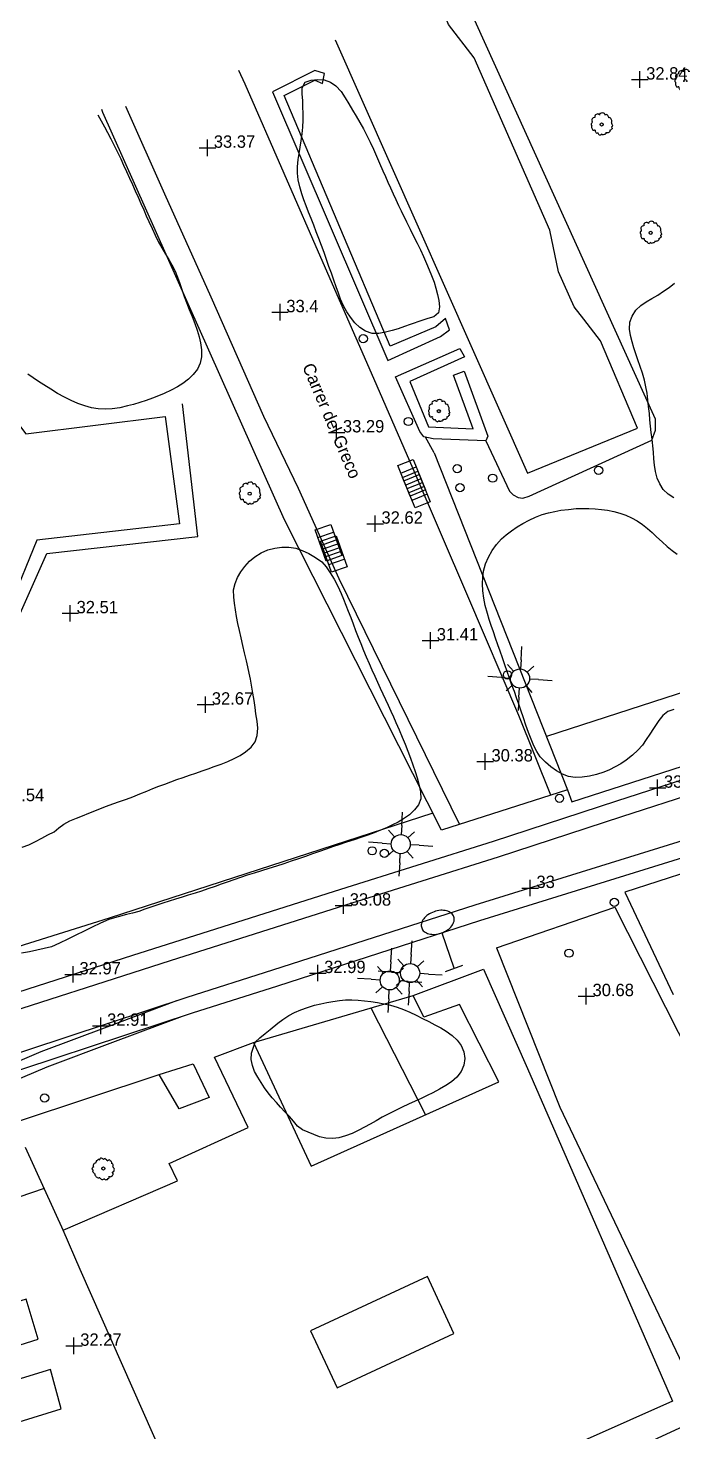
# Model space of a CAD drawing. Extents: x 471511 to 473316, y 4381952 to 4383346.
# Drawn here: x 473093.8 to 473132.9, y 4383208.3 to 4383293.4 of the extents above; entities that cross this region are included whole.
import ezdxf
from ezdxf.enums import TextEntityAlignment as Align

# ---------------------------------------------------------------- set-up
doc = ezdxf.new("R2010")
doc.units = 0
doc.header["$LTSCALE"] = 4
doc.header["$MEASUREMENT"] = 0
doc.header["$PDMODE"] = 2
doc.header["$PDSIZE"] = 0.5
doc.layers.get('0').update_dxf_attribs({"linetype": 'CONTINUOUS'})
for name, color, linetype in [('222', 7, 'CONTINUOUS'), ('241', 12, 'CONTINUOUS'), ('400', 7, 'CONTINUOUS'), ('410', 201, 'CONTINUOUS'), ('411', 12, 'CONTINUOUS'), ('420', 7, 'CONTINUOUS'), ('437', 250, 'CONTINUOUS'), ('451', 5, 'CONTINUOUS'), ('505', 60, 'CONTINUOUS'), ('506', 60, 'CONTINUOUS'), ('7101', 7, 'CONTINUOUS'), ('7400', 2, 'CONTINUOUS'), ('7403', 1, 'CONTINUOUS'), ('7435', 7, 'CONTINUOUS'), ('7440', 7, 'CONTINUOUS'), ('7515', 53, 'CONTINUOUS'), ('7516', 7, 'CONTINUOUS'), ('8405', 7, 'CONTINUOUS')]:
    doc.layers.add(name, color=color, linetype=linetype)

# ---------------------------------------------------------------- blocks, each defined once
blk = doc.blocks.new('ARBOL')
at = {"color": 3}
for p, q in [((-1.26, 0.07), (-1.27, -0.01)), ((-1.23, 0.15), (-1.26, 0.07)), ((-1.17, 0.24), (-1.23, 0.15)), ((-1.18, 0.48), (-1.21, 0.39)), ((-1.21, 0.39), (-1.2, 0.31)), ((-1.2, 0.31), (-1.16, 0.22)), ((-1.11, 0.55), (-1.18, 0.48)), ((-1.03, 0.59), (-1.11, 0.55)), ((-1.01, 0.67), (-1.03, 0.59)), ((-0.96, 0.76), (-1.01, 0.67)), ((-0.92, 0.97), (-0.96, 0.88)), ((-0.96, 0.88), (-0.96, 0.7)), ((-0.85, 1.04), (-0.92, 0.97)), ((-0.77, 1.08), (-0.85, 1.04)), ((-0.7, 1.09), (-0.77, 1.08)), ((-0.5, 1.09), (-0.7, 1.09)), ((-0.49, 1.11), (-0.5, 1.08)), ((-0.46, 1.23), (-0.49, 1.11)), ((-0.38, 1.32), (-0.46, 1.23)), ((-0.31, 1.35), (-0.38, 1.32)), ((-0.23, 1.36), (-0.31, 1.35)), ((-0.11, 1.36), (-0.23, 1.36)), ((0, 1.35), (-0.11, 1.36)), ((0.07, 1.26), (0, 1.35)), ((0.12, 1.18), (0.07, 1.26)), ((0.17, 1.25), (0.12, 1.16)), ((0.12, 1.16), (0.12, 1.16)), ((0.24, 1.31), (0.17, 1.25)), ((0.32, 1.32), (0.24, 1.31)), ((0.39, 1.31), (0.32, 1.32)), ((0.55, 1.31), (0.39, 1.31)), ((0.62, 1.26), (0.55, 1.31)), ((0.7, 1.22), (0.62, 1.26)), ((0.76, 1.14), (0.7, 1.22)), ((0.77, 0.97), (0.7, 0.98)), ((0.77, 1.05), (0.76, 1.14)), ((0.77, 0.97), (0.77, 1.05)), ((0.86, 0.95), (0.77, 0.97)), ((0.96, 0.93), (0.86, 0.95)), ((1.03, 0.87), (0.96, 0.93)), ((1.07, 0.79), (1.03, 0.87)), ((1.08, 0.7), (1.07, 0.79)), ((1.1, 0.49), (1.07, 0.51)), ((1.08, 0.6), (1.08, 0.7)), ((1.09, 0.52), (1.08, 0.6)), ((1.17, 0.48), (1.1, 0.49)), ((1.25, 0.41), (1.17, 0.48)), ((1.29, 0.32), (1.25, 0.41)), ((1.3, 0.24), (1.29, 0.32)), ((1.3, 0.15), (1.3, 0.24)), ((1.31, 0.06), (1.3, 0.15)), ((1.31, -0.03), (1.31, 0.06)), ((-1.27, -0.01), (-1.26, -0.13)), ((-1.26, -0.13), (-1.26, -0.21)), ((-1.26, -0.21), (-1.23, -0.3)), ((-1.23, -0.3), (-1.16, -0.32)), ((-1.16, -0.32), (-1.08, -0.34)), ((-1.08, -0.34), (-1.01, -0.35)), ((-1.01, -0.35), (-0.95, -0.35)), ((-0.96, -0.38), (-1.01, -0.49)), ((-1.01, -0.49), (-1, -0.58)), ((-1, -0.58), (-0.96, -0.66)), ((-0.96, -0.66), (-0.96, -0.74)), ((-0.96, -0.74), (-0.88, -0.8)), ((-0.88, -0.8), (-0.8, -0.81)), ((-0.8, -0.81), (-0.72, -0.81)), ((-0.76, -0.81), (-0.75, -0.9)), ((-0.75, -0.9), (-0.73, -0.98)), ((-0.73, -0.98), (-0.68, -1.07)), ((-0.68, -1.07), (-0.61, -1.15)), ((-0.61, -1.15), (-0.53, -1.14)), ((-0.53, -1.14), (-0.45, -1.12)), ((-0.45, -1.12), (-0.37, -1.07)), ((-0.37, -1.05), (-0.37, -1.15)), ((-0.37, -1.15), (-0.27, -1.21)), ((-0.27, -1.21), (-0.19, -1.22)), ((-0.19, -1.22), (-0.07, -1.22)), ((-0.07, -1.22), (0.01, -1.25)), ((0.01, -1.25), (0.08, -1.22)), ((0.08, -1.22), (0.16, -1.16)), ((0.16, -1.16), (0.18, -1.08)), ((0.18, -1.11), (0.25, -1.15)), ((0.25, -1.15), (0.32, -1.16)), ((0.32, -1.16), (0.4, -1.16)), ((0.4, -1.16), (0.47, -1.18)), ((0.47, -1.18), (0.55, -1.16)), ((0.55, -1.16), (0.62, -1.14)), ((0.62, -1.14), (0.7, -1.09)), ((0.7, -1.09), (0.75, -0.93)), ((0.78, -0.99), (0.74, -0.96)), ((0.85, -0.98), (0.78, -0.99)), ((0.93, -0.93), (0.85, -0.98)), ((1.02, -0.92), (0.93, -0.93)), ((1.06, -0.69), (0.98, -0.69)), ((1.06, -0.85), (1.02, -0.92)), ((1.03, -0.69), (1.05, -0.77)), ((1.05, -0.77), (1.06, -0.85)), ((1.13, -0.65), (1.06, -0.69)), ((1.2, -0.61), (1.13, -0.65)), ((1.2, -0.21), (1.27, -0.14)), ((1.2, -0.6), (1.21, -0.59)), ((1.22, -0.31), (1.21, -0.23)), ((1.21, -0.41), (1.22, -0.31)), ((1.21, -0.51), (1.21, -0.41)), ((1.21, -0.59), (1.21, -0.51)), ((1.27, -0.14), (1.31, -0.03))]:
    blk.add_line(p, q, dxfattribs=at)
at = {"color": 25}
blk.add_circle((0, 0), 0.19, dxfattribs=at)
blk = doc.blocks.new('MOJON')
blk.add_circle((0, 0), 0.25)
blk = doc.blocks.new('FAROLA')
at = {"color": 7}
for p, q in [((0.43, 1.04), (0.75, 1.8)), ((-0.43, 1.04), (-0.22, 0.54)), ((0.43, 1.04), (0.22, 0.54)), ((-1.04, 0.43), (-1.8, 0.75)), ((-1.04, 0.43), (-0.54, 0.22)), ((1.04, 0.43), (0.54, 0.22)), ((-1.04, -0.43), (-0.54, -0.22)), ((-0.43, -1.04), (-0.22, -0.54)), ((0.43, -1.04), (0.22, -0.54)), ((1.04, -0.43), (0.54, -0.22)), ((1.04, -0.43), (1.8, -0.75)), ((-0.43, -1.04), (-0.75, -1.8))]:
    blk.add_line(p, q, dxfattribs=at)
blk.add_circle((0, 0), 0.58, dxfattribs=at)
blk = doc.blocks.new('REJILLA')
at = {"color": 7}
for p, q in [((-0.5, 0.5), (-0.5, -0.5)), ((0.01, 0.5), (0.01, -0.5)), ((0.51, 0.5), (0.51, -0.5))]:
    blk.add_line(p, q, dxfattribs=at)
blk.add_lwpolyline([(-1, -0.5), (-1, 0.5), (1, 0.5), (1, -0.5)], close=True, dxfattribs=at)
blk = doc.blocks.new('STRAFIC')
at = {"color": 1}
blk.add_lwpolyline([(-0.03, 3.64, 0.07), (-0.44, 3.59, 0.08), (-0.76, 3.44, 0.11), (-0.99, 3.21, 0.14), (-1.06, 2.96, 0.14), (-0.99, 2.71, 0.11), (-0.76, 2.48, 0.08), (-0.44, 2.33, 0.07), (-0.03, 2.28, 0.07), (0.38, 2.33, 0.08), (0.7, 2.48, 0.11), (0.93, 2.71, 0.14), (1, 2.96, 0.14), (0.93, 3.21, 0.11), (0.7, 3.44, 0.08), (0.38, 3.59, 0.07)], format="xyb", close=True, dxfattribs=at)
for points in [[(0, 0), (0, 2.25)], [(-0.56, 0), (0.56, 0)]]:
    blk.add_lwpolyline(points, dxfattribs=at)
blk = doc.blocks.new('COTA')
at = {"color": 7}
blk.add_point((0, 0), dxfattribs=at)

msp = doc.modelspace()

# ---------------------------------------------------------------- linework, layer by layer
at = {"layer": '222'}
for points in [[(473100.153, 4383237.22, 32.97), (473112.769, 4383241.224, 33.078), (473122.021, 4383244.143, 33.064), (473129.503, 4383246.572, 33.209), (473143.398, 4383251.07, 33.078), (473155.05, 4383254.803, 33.049), (473167.369, 4383258.744, 33.078), (473178.653, 4383262.409, 33.151), (473191.202, 4383266.415, 33.202), (473202.771, 4383270.051, 33.187), (473214.207, 4383273.674, 33.202), (473226.004, 4383277.556, 33.202), (473236.039, 4383280.742, 33.26), (473244.97, 4383283.635, 33.144), (473255.337, 4383286.98, 33.057), (473266.651, 4383290.557, 32.97), (473276.835, 4383293.918, 33.042), (473284.346, 4383296.272, 33.013), (473296.595, 4383300.256, 33.144), (473301.653, 4383301.826, 33.166)], [(473102.449, 4383236.907, 32.97), (473113.07, 4383240.271, 33.078), (473122.326, 4383243.191, 33.064), (473129.811, 4383245.621, 33.209), (473143.704, 4383250.118, 33.078), (473155.355, 4383253.85, 33.049), (473167.676, 4383257.792, 33.078), (473178.959, 4383261.457, 33.151), (473191.504, 4383265.462, 33.202), (473203.072, 4383269.097, 33.187), (473214.514, 4383272.723, 33.202), (473226.312, 4383276.605, 33.202), (473236.344, 4383279.79, 33.26), (473245.277, 4383282.683, 33.144), (473255.641, 4383286.027, 33.057), (473266.958, 4383289.606, 32.97), (473277.141, 4383292.966, 33.042), (473284.651, 4383295.319, 33.013), (473296.898, 4383299.303, 33.144), (473301.987, 4383300.882, 33.167)], [(473302.819, 4383298.53, 33.192), (473296.534, 4383296.542, 33.064), (473281.938, 4383291.953, 33.165), (473255.549, 4383283.392, 33.194), (473240.401, 4383278.524, 33.158), (473227.054, 4383274.322, 33.238), (473214.237, 4383270.066, 33.187), (473199.824, 4383265.498, 33.144), (473183.55, 4383260.28, 33.202), (473166.882, 4383254.801, 33.245), (473150.862, 4383249.665, 33.042), (473134.371, 4383244.439, 32.97), (473120.888, 4383240.248, 33.013), (473108.632, 4383236.305, 32.984), (473103.439, 4383234.66, 32.954)], [(473303.153, 4383297.587, 33.193), (473296.835, 4383295.588, 33.064), (473282.243, 4383291.001, 33.165), (473255.856, 4383282.44, 33.194), (473240.704, 4383277.571, 33.158), (473227.362, 4383273.371, 33.238), (473214.545, 4383269.115, 33.187), (473200.128, 4383264.545, 33.144), (473183.859, 4383259.329, 33.202), (473167.191, 4383253.85, 33.245), (473151.165, 4383248.713, 33.042), (473134.671, 4383243.485, 32.97), (473121.189, 4383239.295, 33.013), (473108.936, 4383235.352, 32.984), (473103.752, 4383233.71, 32.954)], [(472815.189, 4383103.31, 32.518), (472820.44, 4383107.182, 32.453), (472833.226, 4383116.214, 32.563), (472844.002, 4383123.513, 32.672), (472856.458, 4383131.572, 32.61), (472870.294, 4383140.259, 32.641), (472885.583, 4383149.289, 32.727), (472903.059, 4383159.114, 32.704), (472919.701, 4383167.943, 32.75), (472942.902, 4383179.392, 32.837), (472966.181, 4383189.915, 32.782), (472988.746, 4383199.301, 32.829), (473016.248, 4383209.621, 32.797), (473040.034, 4383217.673, 32.86), (473065.823, 4383226.123, 32.891), (473090.283, 4383234.048, 32.97), (473100.153, 4383237.22, 32.97)], [(472815.832, 4383102.542, 32.517), (472821.025, 4383106.371, 32.453), (472833.795, 4383115.391, 32.562), (472844.554, 4383122.68, 32.672), (472856.995, 4383130.729, 32.61), (472870.814, 4383139.405, 32.641), (472886.082, 4383148.422, 32.727), (472903.539, 4383158.237, 32.704), (472920.157, 4383167.053, 32.751), (472943.329, 4383178.488, 32.837), (472966.579, 4383188.997, 32.782), (472989.113, 4383198.371, 32.829), (473016.584, 4383208.679, 32.797), (473040.35, 4383216.724, 32.86), (473066.132, 4383225.172, 32.891), (473090.59, 4383233.096, 32.97), (473102.449, 4383236.907, 32.97)], [(473103.439, 4383234.66, 32.954), (473088.982, 4383229.896, 32.829), (473081.053, 4383227.431, 32.938), (473067.068, 4383222.928, 32.829), (473051.401, 4383217.837, 32.891), (473036.984, 4383213.058, 32.891), (473016.232, 4383205.976, 32.75), (472996.513, 4383198.642, 32.79), (472977.567, 4383191.102, 32.758), (472955.586, 4383181.467, 32.68), (472933.17, 4383170.871, 32.68), (472916.952, 4383162.593, 32.657), (472899.552, 4383153.194, 32.476), (472879.884, 4383142.082, 32.57), (472865.208, 4383133.066, 32.57), (472854.998, 4383126.517, 32.539), (472844.4, 4383119.644, 32.492), (472834.597, 4383112.974, 32.555), (472823.295, 4383104.936, 32.445), (472817.458, 4383100.596, 32.418)], [(473102.801, 4383234.45, 32.949), (473098.574, 4383232.855, 32.902), (473094.579, 4383231.356, 32.886), (473090.773, 4383229.755, 32.886), (473085.257, 4383227.308, 32.839), (473079.068, 4383224.563, 32.902), (473072.507, 4383221.449, 32.855), (473066.258, 4383218.539, 32.855), (473060.124, 4383215.65, 32.839), (473055.166, 4383213.259, 32.745), (473051.768, 4383211.84, 32.761), (473047.771, 4383210.233, 32.667), (473038.894, 4383207.103, 32.635), (473034.239, 4383205.228, 32.573), (473030.212, 4383203.205, 32.573), (473025.388, 4383200.595, 32.526), (473018.535, 4383196.456, 32.51), (473012.698, 4383192.74, 32.526), (473007.278, 4383189.435, 32.508)], [(473103.752, 4383233.71, 32.954), (473089.287, 4383228.943, 32.829), (473081.355, 4383226.478, 32.938), (473067.375, 4383221.976, 32.829), (473051.713, 4383216.887, 32.891), (473037.303, 4383212.11, 32.891), (473016.568, 4383205.034, 32.751), (472996.872, 4383197.709, 32.79), (472977.952, 4383190.179, 32.758), (472956.001, 4383180.556, 32.68), (472933.611, 4383169.973, 32.68), (472917.417, 4383161.708, 32.656), (472900.036, 4383152.319, 32.476), (472880.392, 4383141.22, 32.57), (472865.74, 4383132.219, 32.57), (472855.54, 4383125.676, 32.539), (472844.954, 4383118.811, 32.492), (472835.168, 4383112.153, 32.555), (472823.883, 4383104.127, 32.445), (472818.101, 4383099.827, 32.418)], [(473103.154, 4383233.514, 32.949), (473098.926, 4383231.919, 32.902), (473094.949, 4383230.427, 32.886), (473091.169, 4383228.837, 32.886), (473085.662, 4383226.394, 32.839), (473079.485, 4383223.654, 32.901), (473072.932, 4383220.544, 32.855), (473066.682, 4383217.633, 32.855), (473060.555, 4383214.748, 32.839), (473055.576, 4383212.347, 32.745), (473052.147, 4383210.915, 32.761), (473048.124, 4383209.297, 32.667), (473039.247, 4383206.167, 32.635), (473034.651, 4383204.316, 32.573), (473030.675, 4383202.318, 32.573), (473025.884, 4383199.726, 32.526), (473019.062, 4383195.606, 32.51), (473013.227, 4383191.891, 32.526), (473007.799, 4383188.581, 32.508)]]:
    msp.add_polyline3d(points, dxfattribs=at)
at = {"layer": '241'}
for points in [[(473126.524, 4383247.252, 33.146), (473118.874, 4383244.801, 33.102)], [(473122.215, 4383237.664, 32.928), (473129.379, 4383240.142, 32.914)]]:
    msp.add_polyline3d(points, dxfattribs=at)
at = {"layer": '400'}
for points in [[(473112.432, 4383292.718, 44.897), (473124.091, 4383266.456, 44.963), (473130.755, 4383269.171, 44.789), (473128.526, 4383274.48, 44.891), (473127.512, 4383275.782, 44.963), (473126.93, 4383276.525, 44.963), (473125.965, 4383278.661, 44.963), (473125.45, 4383281.19, 44.963), (473120.863, 4383291.639, 44.92), (473119.308, 4383293.646, 44.92), (473118.852, 4383294.743, 44.92)], [(473085.006, 4383284.068, 50.283), (473088.787, 4383275.297, 50.306), (473093.676, 4383268.831, 50.364), (473102.118, 4383269.885, 50.364), (473102.997, 4383263.375, 50.364), (473094.337, 4383262.383, 50.256), (473091.123, 4383254.542, 50.299), (473085.122, 4383257.06, 50.415), (473088.558, 4383264.883, 50.43), (473088.381, 4383265.319, 50.43), (473082.875, 4383272.47, 50.43), (473082.196, 4383272.147, 50.43), (473079.967, 4383277.11, 50.43), (473079.494, 4383279.571, 50.444), (473079.344, 4383280.02, 50.357), (473078.82, 4383281.36, 50.372), (473078.404, 4383281.986, 50.395)], [(473107.479, 4383231.924, 34.675), (473110.976, 4383224.422, 33.994), (473122.344, 4383229.545, 33.791), (473119.968, 4383234.234, 34.088), (473117.804, 4383233.468, 33.759), (473117.16, 4383234.779, 34.151), (473121.424, 4383236.37, 34.323), (473124.084, 4383230.347, 49.576), (473132.891, 4383210.181, 49.717), (473122.348, 4383205.496, 49.592)], [(473122.348, 4383205.496, 49.826), (473105.893, 4383197.995, 49.826), (473096.958, 4383218.166, 49.913), (473095.933, 4383220.548, 35.333), (473102.877, 4383223.535, 34.237), (473102.369, 4383224.583, 34.033), (473107.147, 4383226.774, 34.112), (473105.118, 4383231.037, 34.746), (473107.479, 4383231.924, 34.809)]]:
    msp.add_polyline3d(points, dxfattribs=at)
msp.add_polyline3d([(473101.756, 4383229.985, 34.856), (473103.812, 4383230.625, 34.73), (473104.786, 4383228.602, 34.26), (473102.972, 4383227.897, 34.041)], close=True, dxfattribs=at)
at = {"layer": '410'}
for points in [[(473118.346, 4383245.843, 33.981), (473098.715, 4383239.476, 34.126), (473088.328, 4383236.217, 34.253), (473068.52, 4383229.857, 34.775), (473041.725, 4383221.392, 35.326), (473009.59, 4383210.28, 35.5), (472985.69, 4383201.297, 35.856), (472951.9, 4383186.54, 35.392), (472907.039, 4383164.203, 34.71), (472905.953, 4383163.689, 34.667)], [(473107.479, 4383231.924, 35.169), (473117.16, 4383234.779, 33.806)], [(473114.59, 4383234.021, 34.292), (473117.915, 4383227.549, 34.088)], [(473093.168, 4383227.147, 35.31), (473101.759, 4383229.986, 34.856)], [(473095.95, 4383220.509, 35.513), (473093.645, 4383225.568, 35.419)], [(473094.783, 4383223.069, 33.807), (473075.563, 4383216.506, 33.821), (473051.377, 4383208.564, 33.763), (473050.963, 4383209.695, 33.865)]]:
    msp.add_polyline3d(points, dxfattribs=at)
at = {"layer": '411'}
for points in [[(473121.563, 4383268.399, 32.841), (473122.994, 4383265.359, 32.899), (473123.23, 4383265.141, 32.943), (473123.521, 4383264.975, 32.943), (473123.818, 4383264.926, 32.943), (473124.192, 4383265.05, 32.943), (473131.633, 4383268.442, 32.914), (473131.852, 4383269.065, 32.928), (473131.859, 4383269.713, 32.972), (473120.304, 4383295.2, 32.972)], [(473125.497, 4383246.923, 29.944), (473123.564, 4383251.759, 30.42), (473120.464, 4383258.998, 31.594), (473117.164, 4383266.702, 32.914), (473114.782, 4383272.183, 33.624), (473111.694, 4383279.211, 33.436), (473106.963, 4383290.03, 33.457), (473106.581, 4383290.872, 33.419)], [(473099.723, 4383288.71, 33.465), (473102.087, 4383283.384, 33.45), (473104.88, 4383277.147, 33.443), (473108.089, 4383269.912, 33.472), (473110.185, 4383265.548, 33.131), (473112.642, 4383260.063, 32.268), (473119.978, 4383245.154, 30.085)], [(473109.348, 4383263.628, 33.008), (473098.347, 4383288.311, 33.465), (473098.273, 4383288.506, 33.465)], [(473076.886, 4383281.507, 31.781), (473081.763, 4383270.509, 31.768), (473082.554, 4383270.902, 31.768), (473087.014, 4383264.958, 31.768), (473083.838, 4383257.112, 31.899), (473084.11, 4383257.02, 31.899), (473083.916, 4383256.59, 31.899), (473091.546, 4383253.163, 32.899), (473091.664, 4383253.389, 32.899), (473091.643, 4383253.624, 32.899), (473091.532, 4383253.942, 32.899), (473094.941, 4383261.568, 32.754), (473104.102, 4383262.606, 32.885), (473103.176, 4383270.647, 32.972)], [(473118.438, 4383267.672, 32.979), (473117.912, 4383268.636, 33.008)], [(473126.05, 4383228.006, 32.421), (473135.768, 4383207.618, 32.181), (473152.133, 4383170.795, 31.719)], [(473106.671, 4383196.232, 32.199), (473133.601, 4383208.69, 32.236), (473137.863, 4383199.372, 32.221), (473110.798, 4383186.882, 32.199)]]:
    msp.add_polyline3d(points, dxfattribs=at)
at = {"layer": '420'}
msp.add_polyline3d([(473118.024, 4383217.747, 49.826), (473110.94, 4383214.453, 49.874), (473112.547, 4383210.998, 49.873), (473119.631, 4383214.292, 49.826)], close=True, dxfattribs=at)
at = {"layer": '437'}
for points in [[(473126.524, 4383247.252, 33.646), (473126.78, 4383246.519, 33.733), (473166.411, 4383259.287, 34.161), (473203.894, 4383271.469, 34.422), (473203.267, 4383273.265, 34.451), (473165.855, 4383260.995, 34.248)], [(473185.138, 4383256.534, 34.255), (473206.752, 4383263.694, 34.364), (473206.153, 4383265.512, 34.364), (473167.034, 4383252.888, 34.277), (473133.989, 4383242.336, 34.335), (473129.984, 4383241.042, 34.349), (473132.93, 4383234.833, 34.262)], [(473136.72, 4383254.205, 34.284), (473125.246, 4383250.478, 34.349)]]:
    msp.add_polyline3d(points, dxfattribs=at)
at = {"layer": '451'}
for points in [[(473118.438, 4383267.672, 33.501), (473126.524, 4383247.252, 33.146)], [(473118.874, 4383244.801, 33.102), (473109.348, 4383263.628, 33.001)], [(473129.379, 4383240.142, 32.914), (473133.995, 4383231.046, 32.334)], [(473122.215, 4383237.664, 32.928), (473126.05, 4383228.006, 32.421)]]:
    msp.add_polyline3d(points, dxfattribs=at)
for points in [[(473093.681, 4383216.368, 33.024), (473090.309, 4383215.31, 33.854), (473091.053, 4383212.89, 33.792), (473094.425, 4383213.948, 32.962)], [(473095.175, 4383212.108, 32.915), (473091.794, 4383211.067, 33.964), (473092.425, 4383208.67, 33.619), (473095.806, 4383209.711, 32.571)]]:
    msp.add_polyline3d(points, close=True, dxfattribs=at)
at = {"layer": '505'}
for points in [[(473116.986, 4383275.469, 37.104), (473116.627, 4383275.343, 37.104), (473116.241, 4383275.209, 37.104), (473115.88, 4383275.101, 37.104), (473115.471, 4383274.995, 37.104), (473115.078, 4383274.925, 37.104), (473114.675, 4383274.926, 37.104), (473114.268, 4383275.054, 37.104), (473113.922, 4383275.289, 37.104), (473113.628, 4383275.567, 37.104), (473113.35, 4383275.906, 37.104), (473113.134, 4383276.224, 37.104), (473112.935, 4383276.585, 37.104), (473112.757, 4383276.996, 37.104), (473112.622, 4383277.357, 37.104), (473112.49, 4383277.744, 37.104), (473112.351, 4383278.15, 37.104), (473112.205, 4383278.566, 37.104), (473112.054, 4383278.983, 37.104), (473111.902, 4383279.409, 37.104), (473111.752, 4383279.83, 37.104), (473111.596, 4383280.249, 37.104), (473111.443, 4383280.669, 37.104), (473111.285, 4383281.077, 37.104), (473111.127, 4383281.486, 37.104), (473110.969, 4383281.885, 37.104), (473110.81, 4383282.272, 37.104), (473110.663, 4383282.657, 37.104), (473110.52, 4383283.031, 37.104), (473110.401, 4383283.389, 37.104), (473110.276, 4383283.818, 37.104), (473110.185, 4383284.235, 37.104), (473110.141, 4383284.634, 37.104), (473110.137, 4383285.023, 37.104), (473110.179, 4383285.467, 37.104), (473110.243, 4383285.837, 37.104), (473110.304, 4383286.218, 37.104), (473110.367, 4383286.608, 37.104), (473110.419, 4383287.014, 37.104), (473110.462, 4383287.425, 37.104), (473110.484, 4383287.847, 37.104), (473110.483, 4383288.262, 37.104), (473110.476, 4383288.662, 37.104), (473110.458, 4383289.039, 37.104), (473110.436, 4383289.434, 37.104), (473110.437, 4383289.809, 37.104), (473110.6, 4383290.161, 37.104), (473110.963, 4383290.285, 37.104), (473111.36, 4383290.325, 37.104), (473111.753, 4383290.3, 37.104), (473112.154, 4383290.154, 37.104), (473112.475, 4383289.929, 37.104), (473112.784, 4383289.591, 37.104), (473113.043, 4383289.208, 37.104), (473113.259, 4383288.838, 37.104), (473113.482, 4383288.464, 37.104), (473113.707, 4383288.092, 37.104), (473113.929, 4383287.711, 37.104), (473114.146, 4383287.327, 37.104), (473114.356, 4383286.93, 37.104), (473114.551, 4383286.519, 37.104), (473114.743, 4383286.103, 37.104), (473114.93, 4383285.671, 37.104), (473115.123, 4383285.235, 37.104), (473115.32, 4383284.785, 37.104), (473115.474, 4383284.442, 37.104), (473115.627, 4383284.09, 37.104), (473115.786, 4383283.74, 37.104), (473115.941, 4383283.386, 37.104), (473116.101, 4383283.033, 37.104), (473116.262, 4383282.687, 37.104), (473116.421, 4383282.346, 37.104), (473116.751, 4383281.681, 37.104), (473116.972, 4383281.242, 37.104), (473117.187, 4383280.82, 37.104), (473117.401, 4383280.403, 37.104), (473117.601, 4383279.987, 37.104), (473117.794, 4383279.576, 37.104), (473117.972, 4383279.171, 37.104), (473118.137, 4383278.786, 37.104), (473118.28, 4383278.431, 37.104), (473118.429, 4383278.022, 37.104), (473118.537, 4383277.66, 37.104), (473118.63, 4383277.287, 37.104), (473118.709, 4383276.912, 37.14), (473118.751, 4383276.537, 37.22), (473118.695, 4383276.17, 37.278), (473118.413, 4383275.921, 37.278), (473118.044, 4383275.835, 37.278), (473117.69, 4383275.705, 37.307)], [(473107.568, 4383231.956, 34.48), (473107.861, 4383232.217, 34.48), (473108.193, 4383232.468, 34.48), (473108.489, 4383232.711, 34.48), (473108.942, 4383233.102, 34.48), (473109.264, 4383233.331, 34.48), (473109.621, 4383233.559, 34.48), (473109.957, 4383233.741, 34.48), (473110.337, 4383233.913, 34.48), (473110.752, 4383234.059, 34.48), (473111.185, 4383234.186, 34.48), (473111.55, 4383234.277, 34.48), (473111.919, 4383234.354, 34.48), (473112.296, 4383234.422, 34.48), (473112.682, 4383234.473, 34.48), (473113.057, 4383234.506, 34.48), (473113.441, 4383234.512, 34.48), (473113.828, 4383234.496, 34.48), (473114.21, 4383234.458, 34.48), (473114.6, 4383234.411, 34.48), (473114.99, 4383234.347, 34.48), (473115.387, 4383234.273, 34.48), (473115.785, 4383234.182, 34.48), (473116.181, 4383234.064, 34.48), (473116.567, 4383233.929, 34.48), (473116.957, 4383233.772, 34.48), (473117.338, 4383233.589, 34.48), (473117.722, 4383233.393, 34.48), (473118.106, 4383233.196, 34.48), (473118.477, 4383233.004, 34.48), (473118.832, 4383232.811, 34.48), (473119.159, 4383232.617, 34.48), (473119.532, 4383232.355, 34.48), (473119.835, 4383232.063, 34.48), (473120.066, 4383231.747, 34.48), (473120.239, 4383231.357, 34.48), (473120.289, 4383230.954, 34.48), (473120.224, 4383230.547, 34.48), (473120.063, 4383230.17, 34.48), (473119.815, 4383229.832, 34.48), (473119.477, 4383229.538, 34.48), (473119.137, 4383229.314, 34.48), (473118.763, 4383229.091, 34.48), (473118.355, 4383228.877, 34.48), (473118.009, 4383228.706, 34.48), (473117.649, 4383228.54, 34.48), (473117.272, 4383228.375, 34.48), (473116.882, 4383228.197, 34.48), (473116.482, 4383228.011, 34.48), (473116.077, 4383227.812, 34.48), (473115.674, 4383227.606, 34.48), (473115.282, 4383227.393, 34.48), (473114.906, 4383227.181, 34.48), (473114.551, 4383226.978, 34.48), (473114.207, 4383226.787, 34.48), (473113.869, 4383226.607, 34.48), (473113.453, 4383226.42, 34.48), (473113.048, 4383226.262, 34.48), (473112.654, 4383226.157, 34.48), (473112.28, 4383226.113, 34.48), (473111.866, 4383226.13, 34.48), (473111.486, 4383226.217, 34.487), (473111.126, 4383226.342, 34.542), (473110.782, 4383226.49, 34.675), (473110.446, 4383226.638, 34.793), (473110.136, 4383226.86, 34.801), (473109.897, 4383227.148, 34.73), (473109.658, 4383227.435, 34.699), (473109.396, 4383227.71, 34.699), (473109.117, 4383228.013, 34.793), (473108.873, 4383228.287, 34.887), (473108.605, 4383228.578, 34.887), (473108.36, 4383228.872, 34.84), (473108.137, 4383229.179, 34.785), (473107.936, 4383229.498, 34.746), (473107.73, 4383229.832, 34.746), (473107.541, 4383230.166, 34.746), (473107.411, 4383230.537, 34.746), (473107.342, 4383230.906, 34.793), (473107.357, 4383231.275, 34.887)]]:
    msp.add_polyline3d(points, close=True, dxfattribs=at)
for points in [[(473098.029, 4383288.175, 35.139), (473098.231, 4383287.818, 35.139), (473098.445, 4383287.442, 35.139), (473098.629, 4383287.101, 35.139), (473098.827, 4383286.727, 35.139), (473099.034, 4383286.32, 35.139), (473099.252, 4383285.871, 35.139), (473099.423, 4383285.513, 35.139), (473099.596, 4383285.131, 35.139), (473099.779, 4383284.741, 35.139), (473099.957, 4383284.345, 35.139), (473100.135, 4383283.95, 35.139), (473100.309, 4383283.559, 35.139), (473100.48, 4383283.173, 35.139), (473100.651, 4383282.79, 35.139), (473100.818, 4383282.419, 35.139), (473100.973, 4383282.061, 35.139), (473101.125, 4383281.715, 35.139), (473101.327, 4383281.276, 35.139), (473101.518, 4383280.869, 35.139), (473101.704, 4383280.498, 35.139), (473101.912, 4383280.104, 35.139), (473102.137, 4383279.724, 35.139), (473102.336, 4383279.401, 35.139), (473102.531, 4383279.079, 35.139), (473102.717, 4383278.705, 35.139), (473102.863, 4383278.341, 35.139), (473103.002, 4383277.941, 35.139), (473103.151, 4383277.514, 35.139), (473103.276, 4383277.158, 35.139), (473103.409, 4383276.802, 35.139), (473103.581, 4383276.371, 35.139), (473103.756, 4383275.94, 35.139), (473103.922, 4383275.519, 35.139), (473104.07, 4383275.113, 35.139), (473104.188, 4383274.721, 35.139), (473104.269, 4383274.35, 35.139), (473104.317, 4383273.921, 35.139), (473104.317, 4383273.51, 35.139), (473104.242, 4383273.118, 35.139), (473104.082, 4383272.758, 35.139), (473103.821, 4383272.424, 35.139), (473103.537, 4383272.153, 35.139), (473103.192, 4383271.894, 35.139), (473102.864, 4383271.687, 35.139), (473102.49, 4383271.483, 35.139), (473102.063, 4383271.282, 35.139), (473101.719, 4383271.131, 35.139), (473101.35, 4383270.993, 35.139), (473100.973, 4383270.858, 35.139), (473100.586, 4383270.735, 35.139), (473100.208, 4383270.621, 35.139), (473099.84, 4383270.523, 35.139), (473099.363, 4383270.418, 35.139), (473098.908, 4383270.351, 35.139), (473098.473, 4383270.329, 35.139), (473098.054, 4383270.351, 35.139), (473097.646, 4383270.418, 35.139), (473097.239, 4383270.53, 35.139), (473096.832, 4383270.674, 35.139), (473096.423, 4383270.85, 35.139), (473096.017, 4383271.056, 35.154), (473095.6, 4383271.282, 35.154), (473095.182, 4383271.535, 35.161), (473094.761, 4383271.8, 35.168), (473094.439, 4383272.01, 35.168), (473094.114, 4383272.228, 35.168), (473093.795, 4383272.448, 35.168)], [(473132.963, 4383264.944, 40.203), (473132.617, 4383265.179, 40.203), (473132.326, 4383265.465, 40.203), (473132.113, 4383265.793, 40.203), (473131.957, 4383266.153, 40.203), (473131.861, 4383266.54, 40.203), (473131.795, 4383266.932, 40.203), (473131.759, 4383267.325, 40.196), (473131.73, 4383267.717, 40.189), (473131.687, 4383268.114, 40.189), (473131.647, 4383268.508, 40.189), (473131.6, 4383268.907, 40.189), (473131.556, 4383269.297, 40.189), (473131.514, 4383269.681, 40.189), (473131.481, 4383270.057, 40.189), (473131.439, 4383270.485, 40.189), (473131.392, 4383270.901, 40.189), (473131.342, 4383271.299, 40.189), (473131.275, 4383271.675, 40.189), (473131.18, 4383272.096, 40.189), (473131.064, 4383272.507, 40.189), (473130.932, 4383272.913, 40.189), (473130.787, 4383273.326, 40.189), (473130.661, 4383273.687, 40.189), (473130.54, 4383274.051, 40.189), (473130.432, 4383274.412, 40.189), (473130.33, 4383274.794, 40.189), (473130.273, 4383275.186, 40.189), (473130.3, 4383275.601, 40.174), (473130.43, 4383275.966, 40.174), (473130.667, 4383276.325, 40.174), (473130.957, 4383276.623, 40.174), (473131.287, 4383276.837, 40.174), (473131.635, 4383277.038, 40.174), (473131.986, 4383277.247, 40.174), (473132.337, 4383277.474, 40.174), (473132.673, 4383277.708, 40.174), (473133.001, 4383277.964, 40.174)], [(473132.959, 4383252.115, 40.034), (473132.599, 4383252.002, 39.933), (473132.3, 4383251.759, 39.882), (473132.054, 4383251.461, 39.86), (473131.723, 4383250.968, 39.86), (473131.518, 4383250.629, 39.86), (473131.297, 4383250.294, 39.853), (473131.056, 4383249.964, 39.846), (473130.778, 4383249.645, 39.846), (473130.451, 4383249.341, 39.846), (473130.079, 4383249.051, 39.846), (473129.753, 4383248.833, 39.846), (473129.415, 4383248.638, 39.846), (473129.069, 4383248.468, 39.846), (473128.718, 4383248.321, 39.846), (473128.283, 4383248.178, 39.831), (473127.846, 4383248.074, 39.81), (473127.414, 4383248.009, 39.744), (473126.992, 4383247.994, 39.665), (473126.588, 4383248.053, 39.585), (473126.206, 4383248.196, 39.512), (473125.847, 4383248.396, 39.454), (473125.504, 4383248.648, 39.418), (473125.174, 4383248.935, 39.382), (473124.861, 4383249.249, 39.36), (473124.656, 4383249.571, 39.36), (473124.472, 4383249.924, 39.36), (473124.305, 4383250.315, 39.36), (473124.148, 4383250.727, 39.317), (473123.995, 4383251.165, 39.259), (473123.846, 4383251.61, 39.172), (473123.689, 4383252.078, 39.099), (473123.561, 4383252.442, 39.056), (473123.43, 4383252.817, 39.012), (473123.295, 4383253.206, 38.976), (473123.149, 4383253.604, 38.94), (473123.007, 4383254.011, 38.911), (473122.863, 4383254.425, 38.882), (473122.719, 4383254.836, 38.86), (473122.576, 4383255.246, 38.838), (473122.435, 4383255.649, 38.816), (473122.296, 4383256.046, 38.795), (473122.159, 4383256.44, 38.773), (473122.023, 4383256.829, 38.751), (473121.894, 4383257.207, 38.715), (473121.772, 4383257.583, 38.693), (473121.656, 4383257.948, 38.679), (473121.528, 4383258.422, 38.664), (473121.436, 4383258.878, 38.679), (473121.377, 4383259.319, 38.686), (473121.359, 4383259.739, 38.693), (473121.377, 4383260.136, 38.693), (473121.432, 4383260.508, 38.671), (473121.549, 4383260.946, 38.606), (473121.723, 4383261.363, 38.512), (473121.943, 4383261.753, 38.418), (473122.208, 4383262.119, 38.352), (473122.518, 4383262.464, 38.316), (473122.799, 4383262.715, 38.287), (473123.113, 4383262.96, 38.273), (473123.458, 4383263.185, 38.258), (473123.818, 4383263.403, 38.244), (473124.197, 4383263.603, 38.229), (473124.583, 4383263.781, 38.229), (473124.977, 4383263.937, 38.229), (473125.366, 4383264.045, 38.229), (473125.748, 4383264.13, 38.222), (473126.121, 4383264.198, 38.207), (473126.574, 4383264.255, 38.171), (473127.035, 4383264.297, 38.128), (473127.416, 4383264.307, 38.07), (473127.804, 4383264.304, 38.026), (473128.191, 4383264.286, 37.99), (473128.572, 4383264.25, 37.961), (473128.95, 4383264.198, 37.932), (473129.323, 4383264.125, 37.917), (473129.688, 4383264.028, 37.91), (473130.049, 4383263.902, 37.896), (473130.397, 4383263.748, 37.888), (473130.739, 4383263.56, 37.874), (473131.056, 4383263.339, 37.867), (473131.361, 4383263.101, 37.867), (473131.649, 4383262.849, 37.867), (473131.923, 4383262.591, 37.867), (473132.252, 4383262.282, 37.867), (473132.564, 4383262.004, 37.867), (473132.867, 4383261.753, 37.867), (473133.169, 4383261.53, 37.867)], [(473093.456, 4383243.78, 35.279), (473093.858, 4383243.914, 35.279), (473094.253, 4383244.106, 35.279), (473094.647, 4383244.32, 35.279), (473095.004, 4383244.512, 35.279), (473095.381, 4383244.706, 35.279), (473095.671, 4383244.949, 35.264), (473095.982, 4383245.174, 35.264), (473096.345, 4383245.375, 35.264), (473096.734, 4383245.529, 35.264), (473097.099, 4383245.663, 35.264), (473097.497, 4383245.823, 35.279), (473097.85, 4383245.974, 35.279), (473098.203, 4383246.125, 35.279), (473098.569, 4383246.262, 35.279), (473098.95, 4383246.395, 35.279), (473099.352, 4383246.536, 35.279), (473099.78, 4383246.685, 35.279), (473100.158, 4383246.824, 35.279), (473100.574, 4383246.996, 35.279), (473101.006, 4383247.175, 35.264), (473101.364, 4383247.321, 35.242), (473101.726, 4383247.463, 35.213), (473102.092, 4383247.601, 35.184), (473102.46, 4383247.735, 35.17), (473102.835, 4383247.866, 35.163), (473103.213, 4383247.998, 35.148), (473103.596, 4383248.132, 35.148), (473103.98, 4383248.266, 35.148), (473104.363, 4383248.4, 35.155), (473104.732, 4383248.529, 35.148), (473105.097, 4383248.656, 35.148), (473105.525, 4383248.812, 35.148), (473105.924, 4383248.97, 35.148), (473106.301, 4383249.139, 35.148), (473106.667, 4383249.331, 35.148), (473106.994, 4383249.546, 35.148), (473107.33, 4383249.836, 35.148), (473107.571, 4383250.166, 35.148), (473107.701, 4383250.549, 35.148), (473107.729, 4383250.995, 35.148), (473107.689, 4383251.408, 35.148), (473107.623, 4383251.861, 35.148), (473107.568, 4383252.248, 35.148), (473107.507, 4383252.669, 35.148), (473107.437, 4383253.117, 35.148), (473107.358, 4383253.587, 35.148), (473107.287, 4383253.959, 35.148), (473107.21, 4383254.328, 35.148), (473107.133, 4383254.698, 35.148), (473107.046, 4383255.063, 35.148), (473106.932, 4383255.546, 35.148), (473106.827, 4383256.007, 35.148), (473106.723, 4383256.462, 35.148), (473106.625, 4383256.901, 35.148), (473106.536, 4383257.33, 35.148), (473106.449, 4383257.755, 35.148), (473106.379, 4383258.167, 35.148), (473106.32, 4383258.564, 35.134), (473106.282, 4383258.937, 35.119), (473106.262, 4383259.382, 35.097), (473106.37, 4383259.767, 35.119), (473106.513, 4383260.121, 35.126), (473106.713, 4383260.464, 35.126), (473106.953, 4383260.797, 35.097), (473107.239, 4383261.106, 35.076), (473107.565, 4383261.385, 35.054), (473107.937, 4383261.62, 35.054), (473108.344, 4383261.793, 35.054), (473108.772, 4383261.905, 35.054), (473109.198, 4383261.968, 35.054), (473109.62, 4383261.965, 35.054), (473110.034, 4383261.898, 35.054), (473110.434, 4383261.764, 35.054), (473110.835, 4383261.575, 35.054), (473111.229, 4383261.344, 35.054), (473111.61, 4383261.078, 35.054), (473111.886, 4383260.772, 35.054), (473112.134, 4383260.414, 35.054), (473112.369, 4383260.023, 35.054), (473112.583, 4383259.603, 35.054), (473112.789, 4383259.155, 35.054), (473112.938, 4383258.808, 35.054), (473113.081, 4383258.443, 35.054), (473113.225, 4383258.073, 35.054), (473113.374, 4383257.692, 35.054), (473113.523, 4383257.31, 35.054), (473113.669, 4383256.916, 35.054), (473113.826, 4383256.513, 35.054), (473113.984, 4383256.114, 35.054), (473114.151, 4383255.705, 35.054), (473114.318, 4383255.306, 35.054), (473114.485, 4383254.907, 35.054), (473114.656, 4383254.524, 35.054), (473114.824, 4383254.146, 35.054), (473114.991, 4383253.784, 35.054), (473115.158, 4383253.421, 35.054), (473115.324, 4383253.068, 35.054), (473115.483, 4383252.718, 35.054), (473115.647, 4383252.373, 35.054), (473115.805, 4383252.025, 35.054), (473115.959, 4383251.683, 35.054), (473116.107, 4383251.338, 35.054), (473116.3, 4383250.89, 35.054), (473116.492, 4383250.447, 35.054), (473116.669, 4383250.011, 35.054), (473116.834, 4383249.589, 35.054), (473116.994, 4383249.166, 35.054), (473117.143, 4383248.757, 35.054), (473117.277, 4383248.356, 35.054), (473117.395, 4383247.967, 35.054), (473117.503, 4383247.587, 35.054), (473117.593, 4383247.136, 35.054), (473117.622, 4383246.701, 35.054), (473117.48, 4383246.344, 35.054), (473117.245, 4383246.031, 35.054), (473116.934, 4383245.741, 35.054), (473116.574, 4383245.48, 35.054), (473116.25, 4383245.29, 35.054), (473115.899, 4383245.116, 35.054), (473115.54, 4383244.95, 35.054), (473115.168, 4383244.793, 35.054), (473114.789, 4383244.645, 35.054), (473114.402, 4383244.504, 35.054), (473113.993, 4383244.364, 35.054), (473113.573, 4383244.223, 35.054), (473113.124, 4383244.073, 35.054), (473112.649, 4383243.913, 35.054), (473112.274, 4383243.782, 35.054), (473111.884, 4383243.648, 35.054), (473111.478, 4383243.51, 35.054), (473111.059, 4383243.363, 35.054), (473110.635, 4383243.215, 35.054), (473110.198, 4383243.066, 35.054), (473109.762, 4383242.916, 35.054), (473109.316, 4383242.77, 35.054), (473108.867, 4383242.628, 35.054), (473108.415, 4383242.483, 35.054), (473107.965, 4383242.344, 35.054), (473107.523, 4383242.202, 35.054), (473107.092, 4383242.064, 35.054), (473106.679, 4383241.928, 35.054), (473106.278, 4383241.792, 35.054), (473105.889, 4383241.656, 35.054), (473105.514, 4383241.518, 35.054), (473105.152, 4383241.392, 35.054), (473104.712, 4383241.244, 35.047), (473104.316, 4383241.112, 35.032), (473103.942, 4383240.988, 35.032), (473103.521, 4383240.856, 35.047), (473103.147, 4383240.747, 35.047), (473102.747, 4383240.626, 35.047), (473102.371, 4383240.507, 35.047), (473101.979, 4383240.382, 35.047), (473101.621, 4383240.263, 35.047), (473101.259, 4383240.137, 35.047), (473100.881, 4383240.005, 35.025), (473100.517, 4383239.877, 34.952), (473100.139, 4383239.773, 34.931), (473099.765, 4383239.682, 34.844), (473098.754, 4383239.415, 34.593), (473098.706, 4383239.394, 34.387), (473098.196, 4383239.164, 34.372), (473097.695, 4383238.926, 34.372), (473097.199, 4383238.681, 34.372), (473096.704, 4383238.428, 34.372), (473096.21, 4383238.185, 34.372), (473095.717, 4383237.951, 34.372), (473095.22, 4383237.732, 34.372), (473093.9, 4383237.43, 34.387), (473093.408, 4383237.352, 34.387)]]:
    msp.add_polyline3d(points, dxfattribs=at)
at = {"layer": '506'}
for points in [[(473108.631, 4383289.563, 34.32), (473115.617, 4383273.276, 34.277), (473118.823, 4383274.74, 34.197), (473119.365, 4383275.139, 34.161), (473119.124, 4383275.822, 34.161), (473118.525, 4383275.312, 34.161), (473115.77, 4383274.141, 34.204), (473109.342, 4383289.341, 34.248), (473111.202, 4383290.276, 34.117), (473111.657, 4383290.082, 34.146), (473111.781, 4383290.684, 33.958), (473111.196, 4383290.858, 34.001)], [(473120.247, 4383272.642, 34.052), (473121.685, 4383268.684, 33.95), (473121.563, 4383268.399, 33.95), (473118.363, 4383268.537, 33.994), (473117.801, 4383268.66, 33.994), (473117.565, 4383268.965, 33.994), (473116.094, 4383272.288, 34.153), (473119.989, 4383274.005, 33.936), (473120.277, 4383273.497, 33.936), (473116.958, 4383272.006, 34.008), (473118.093, 4383269.257, 34.023), (473120.802, 4383269.144, 34.023), (473119.614, 4383272.387, 34.023)]]:
    msp.add_polyline3d(points, close=True, dxfattribs=at)

# ---------------------------------------------------------------- block references
at = {"layer": '7101'}
for p in [(473130.908, 4383290.314, 32.838), (473104.689, 4383286.178, 33.372), (473109.088, 4383276.207, 33.401), (473112.518, 4383268.92, 33.285), (473114.857, 4383263.385, 32.618), (473096.368, 4383257.952, 32.512), (473118.209, 4383256.304, 31.407), (473104.569, 4383252.415, 32.671), (473121.528, 4383248.967, 30.385), (473131.985, 4383247.376, 33.186), (473124.256, 4383241.295, 33.002), (473112.933, 4383240.227, 33.077), (473096.542, 4383236.059, 32.97), (473111.382, 4383236.139, 32.99), (473127.656, 4383234.738, 30.684), (473098.22, 4383232.94, 32.909), (473096.59, 4383213.538, 32.273)]:
    msp.add_blockref('COTA', p, dxfattribs=at)
at = {"layer": '7400', "rotation": 19.20000061420921}
for p in [(473123.636, 4383253.997, 30.884), (473116.405, 4383243.953, 33.011), (473116.973, 4383236.137, 33.802), (473115.739, 4383235.694, 33.729)]:
    msp.add_blockref('FAROLA', p, dxfattribs=at)
at = {"layer": '7403', "rotation": 19.20000061420921}
msp.add_blockref('STRAFIC', (473119.649, 4383236.427, 33.193), dxfattribs=at)
at = {"layer": '7435'}
for p, rotation in [((473117.065, 4383266.168, 32.77), 111.9999991324069), ((473117.357, 4383265.453, 32.639), 292.1000038408018), ((473112.022, 4383262.225, 32.581), 109.3000022050799), ((473112.345, 4383261.546, 32.465), 109.3000022050799)]:
    msp.add_blockref('REJILLA', p, dxfattribs=dict(at, rotation=rotation))
at = {"layer": '7440'}
for p, rotation in [((473114.132, 4383274.602, 33.428), 19.20000061420921), ((473116.869, 4383269.58, 33.182), 19.20000061420921), ((473119.829, 4383266.719, 32.972), 19.20000061420921), ((473128.4, 4383266.62, 32.914), 19.20000061420921), ((473119.997, 4383265.57, 32.848), 19.20000061420921), ((473121.982, 4383266.147, 32.848), 19.20000061420921), ((473122.877, 4383254.217, 30.869), 19.20000061420921), ((473126.033, 4383246.73, 33.352), 19.20000061420921), ((473114.672, 4383243.551, 33.432), 19.20000061420921), ((473115.411, 4383243.397, 33.011), 19.20000061420921), ((473129.361, 4383240.422, 33.193), 19.20000061420921), ((473126.61, 4383237.346, 29.981), 19.20000061420921), ((473094.806, 4383228.559, 33.064), 222.6000043791743)]:
    msp.add_blockref('MOJON', p, dxfattribs=dict(at, rotation=rotation))
at = {"layer": '7515', "xscale": 0.5, "yscale": 0.5, "zscale": 0.5, "rotation": 19.20000061420921}
for p in [(473133.663, 4383290.219, 37.622), (473128.588, 4383287.589, 37.999), (473131.562, 4383281.018, 37.999), (473118.716, 4383270.209, 34.24), (473107.246, 4383265.203, 35.002)]:
    msp.add_blockref('ARBOL', p, dxfattribs=at)
at = {"layer": '7516', "xscale": 0.5, "yscale": 0.5, "zscale": 0.5, "rotation": 222.6000043791743}
msp.add_blockref('ARBOL', (473098.372, 4383224.288, 39.655), dxfattribs=at)

# ---------------------------------------------------------------- texts
at = {"layer": '7101'}
for s, p in [('32.84', (473131.288, 4383290.314, 32.84)), ('33.37', (473105.069, 4383286.178, 33.37)), ('33.4', (473109.468, 4383276.207, 33.4)), ('33.29', (473112.898, 4383268.92, 33.29)), ('32.62', (473115.237, 4383263.385, 32.62)), ('32.51', (473096.748, 4383257.952, 32.51)), ('31.41', (473118.589, 4383256.304, 31.41)), ('32.67', (473104.949, 4383252.415, 32.67)), ('30.38', (473121.908, 4383248.967, 30.38)), ('33.19', (473132.365, 4383247.376, 33.19)), ('32.54', (473092.278, 4383246.559, 32.54)), ('33', (473124.636, 4383241.295, 33)), ('33.08', (473113.313, 4383240.227, 33.08)), ('32.97', (473096.922, 4383236.059, 32.97)), ('32.99', (473111.762, 4383236.139, 32.99)), ('30.68', (473128.036, 4383234.738, 30.68)), ('32.91', (473098.6, 4383232.94, 32.91)), ('32.27', (473096.97, 4383213.538, 32.27))]:
    msp.add_text(s, height=0.75, dxfattribs=at).set_placement(p)
at = {"layer": '8405'}
msp.add_text('Carrer del Greco', height=0.75, rotation=-67, dxfattribs=at).set_placement((473112.224, 4383269.626), align=Align.MIDDLE_CENTER)

doc.saveas('drawing.dxf')
